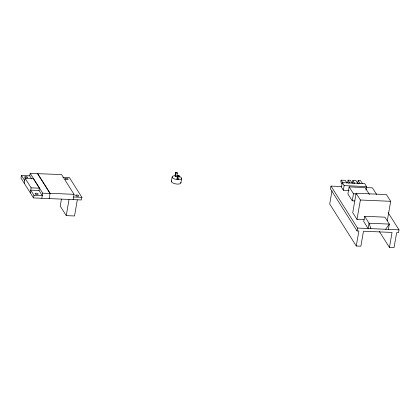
<?xml version="1.0" encoding="UTF-8"?>
<svg xmlns="http://www.w3.org/2000/svg" width="420" height="420" viewBox="0 0 420 420"><rect width="100%" height="100%" fill="white"/><g stroke="black" fill="none" stroke-linecap="round" stroke-linejoin="round"><path stroke-width="0.63" d="M61.446 199.08L60.233 206.131L66.245 215.633L74.54 215.969L77.301 199.941M66.245 215.633L69.006 199.605M31.71 178.925L29.752 175.838L21.462 175.481L21 178.127L33.526 197.925L81.438 199.962L81.9 197.337L69.373 177.539L62.995 177.261M24.255 183.272L25.116 178.337L33.411 178.694L39.422 188.197L39.023 190.486L42.278 195.636L33.989 195.279L30.728 190.134L39.023 190.486M29.752 175.838L30.182 173.371L37.553 173.686L50.08 193.484L42.709 193.168L30.182 173.371M30.271 192.775L31.133 187.84L25.116 178.337M37.553 173.686L61.541 174.536L74.067 194.334L73.143 199.626M33.526 197.925L33.989 195.279M41.816 198.282L42.709 193.168M49.187 198.597L50.111 193.305L37.585 173.507M171.365 181.414L172.137 177.004M175.581 172.379L174.962 175.901L175.355 176.521L176.794 176.584L177.408 173.056L177.014 172.436L175.581 172.379L175.97 172.993L175.355 176.521M177.518 175.397L176.904 178.92L177.272 179.503L178.616 179.56L179.23 176.033L178.868 175.455L177.518 175.397L177.886 175.975L177.272 179.503M178.658 176.631L178.868 175.455M180.915 182.821L181.681 178.411M341.35 186.538L330.986 186.091L330.482 188.969L357.037 230.937L358.88 231.016L356.265 246.005L360.869 246.199L363.489 231.215L392.049 232.439L389.435 247.427L394.039 247.622L396.653 232.638L398.496 232.717L399 229.845L388.169 212.725M332 190.922L329.711 204.031L356.265 246.005M346.826 182.816L345.256 180.343L341.093 180.164L340.772 181.997L342.027 183.976M365.983 190.034L366.587 186.575L364.712 183.608L342.269 182.648L341.465 187.268L343.34 190.228L349.109 190.475M343.34 190.228L344.143 185.609L342.269 182.648M352.144 183.225L350.264 180.259L348.075 180.164L347.707 182.259L348.332 183.251M369.448 194.45L365.101 187.583L349.125 186.9L347.897 193.951L352.238 200.818L354.795 200.928M357.583 183.141L356.018 180.668L352.858 180.532L352.532 182.401L353.157 183.393M352.238 200.818L353.472 193.767L349.125 186.9M362.407 183.614L360.528 180.642L358.171 180.542L357.777 182.8L358.402 183.787M387.293 220.705L390.679 201.311L386.411 194.565L356.118 193.268L352.732 212.657L357 219.408L364.088 219.707M357 219.408L360.386 200.015L356.118 193.268M357.037 230.937L357.541 228.065L330.986 186.091M364.675 216.3L363.752 221.592L368.135 228.522L369.059 223.23L364.675 216.3L384.946 217.172L389.33 224.102L388.406 229.388M385.639 229.273L389.33 224.102L369.059 223.23L370.897 228.638M175.97 172.993L177.408 173.056M177.886 175.975L179.23 176.033M344.143 185.609L366.587 186.575M365.967 187.593L372.445 187.871L376.64 194.502M353.472 193.767L356.664 193.904M360.386 200.015L390.679 201.311M31.133 187.84L39.422 188.197M50.111 193.305L74.067 194.334M73.605 196.98L81.9 197.337M357.541 228.065L399 229.845M358.171 180.542L360.05 183.514M352.858 180.532L354.737 183.503M348.075 180.164L349.955 183.131M379.302 231.41L389.435 247.427M341.093 180.164L342.972 183.136M178.248 178.978L178.616 179.56M21.462 175.481L24.717 180.632M180.747 182.311A4.835 1.838 9.9 0 1 176.159 183.976A4.835 1.838 9.9 0 1 171.523 180.957M179.282 176.447A4.835 1.838 9.9 0 1 180.579 179.445A4.835 1.838 9.9 0 1 173.261 178.369A4.835 1.838 9.9 0 1 174.505 175.744M176.894 175.849A4.835 1.838 9.9 0 1 178.127 176.096M65.615 179.225A1.549 0.588 9.9 0 0 68.166 179.335A1.549 0.588 9.9 0 0 66.287 178.327A1.549 0.588 9.9 0 0 65.615 179.225M76.136 195.857A1.549 0.588 9.9 0 0 78.687 195.967A1.549 0.588 9.9 0 0 76.808 194.959A1.549 0.588 9.9 0 0 76.136 195.857M35.595 194.114A1.549 0.588 9.9 0 0 38.147 194.224A1.549 0.588 9.9 0 0 36.272 193.221A1.549 0.588 9.9 0 0 35.595 194.114M25.074 177.487A1.549 0.588 9.9 0 0 27.625 177.597A1.549 0.588 9.9 0 0 25.746 176.589A1.549 0.588 9.9 0 0 25.074 177.487"/></g></svg>
